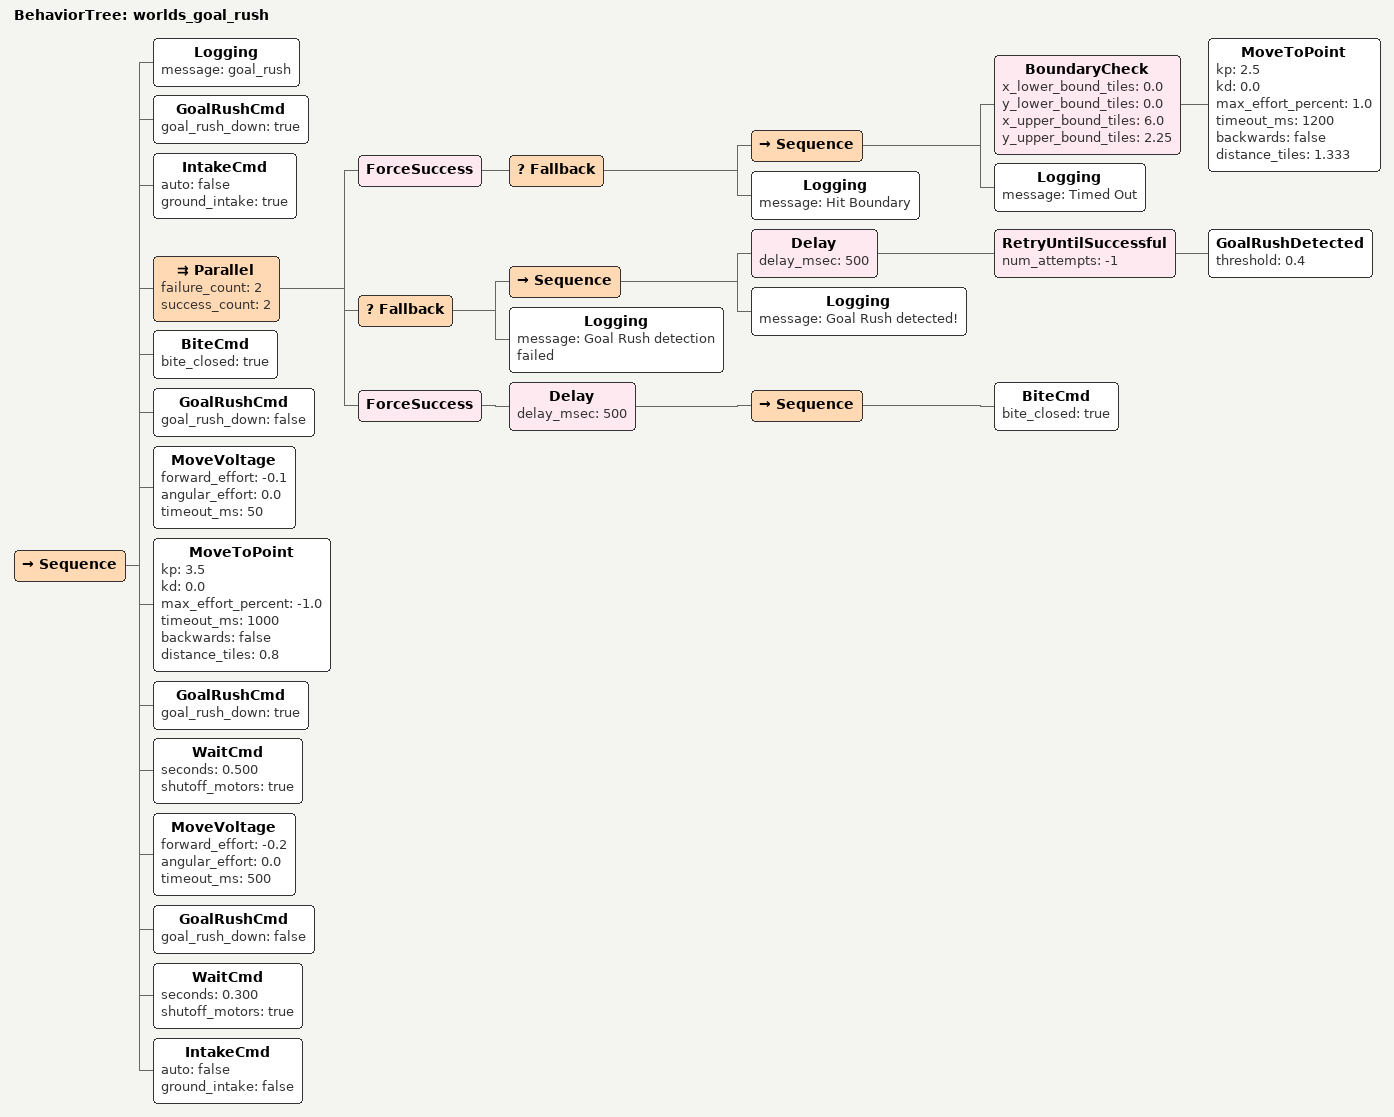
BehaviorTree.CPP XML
<?xml version="1.0" encoding="UTF-8"?>
<root BTCPP_format="4">
  <BehaviorTree ID="worlds_goal_rush">
    <Sequence>
      <Logging message="goal_rush" />
      <GoalRushCmd goal_rush_down="true" />
      <IntakeCmd auto="false" ground_intake="true" />

      <Parallel failure_count="2" success_count="2">
        <ForceSuccess>
          <Fallback>
            <Sequence>
              <BoundaryCheck
                x_lower_bound_tiles="0.0"
                y_lower_bound_tiles="0.0"
                x_upper_bound_tiles="6.0"
                y_upper_bound_tiles="2.25">
                <MoveToPoint
                  kp="2.5"
                  kd="0.0"
                  max_effort_percent="1.0"
                  timeout_ms="1200"
                  backwards="false"
                  distance_tiles="1.333"/>
              </BoundaryCheck>
              <Logging message="Timed Out" />
            </Sequence>
            <Logging message="Hit Boundary" />
          </Fallback>
        </ForceSuccess>
        <Fallback>
          <Sequence>
            <Delay delay_msec="500">
              <RetryUntilSuccessful num_attempts="-1">
                <GoalRushDetected threshold="0.4" />
              </RetryUntilSuccessful>
            </Delay>
            <Logging message="Goal Rush detected!" />
          </Sequence>
          <Logging message="Goal Rush detection failed" />
        </Fallback>
        <ForceSuccess>
          <Delay delay_msec="500">
            <Sequence>
              <BiteCmd bite_closed="true"/>
            </Sequence>
          </Delay>
        </ForceSuccess>
      </Parallel>

      <BiteCmd bite_closed="true"/>
      <GoalRushCmd goal_rush_down="false" />
      <MoveVoltage forward_effort="-0.1" angular_effort="0.0" timeout_ms="50" />

      <MoveToPoint
        kp="3.5"
        kd="0.0"
        max_effort_percent="-1.0"
        timeout_ms="1000"
        backwards="false"
        distance_tiles="0.8"/>
      <GoalRushCmd goal_rush_down="true"/>
      <WaitCmd seconds="0.500"
        shutoff_motors="true"/>
      <MoveVoltage forward_effort="-0.2" angular_effort="0.0" timeout_ms="500" />
      <GoalRushCmd goal_rush_down="false" />
      <WaitCmd seconds="0.300" shutoff_motors="true"/>
      <IntakeCmd auto="false" ground_intake="false" />
    </Sequence>
  </BehaviorTree>

</root>
